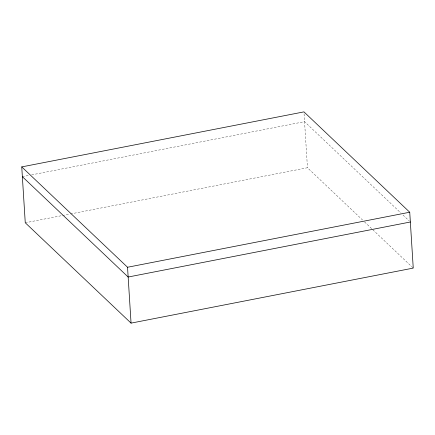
<?xml version="1.0" encoding="UTF-8"?>
<svg xmlns="http://www.w3.org/2000/svg" width="435" height="435" viewBox="0 0 435 435"><rect width="100%" height="100%" fill="white"/><g stroke="black" fill="none" stroke-linecap="round" stroke-linejoin="round"><path stroke-width="0.33" stroke-dasharray="2.17 1.63" d="M22.364 176.675L29.02 175.376M31.684 174.859L304.56 121.659L400.999 213.139M25.263 222.769L61.868 215.629M62.537 215.499L69.856 214.074M70.524 213.944L307.458 167.747L362.567 220.028M402.968 215.01L409.368 221.078M364.535 221.893L413.25 268.101M304.07 113.834L307.458 167.747"/><path stroke-width="0.65" d="M21.75 166.899L303.945 111.877L409.737 212.231L413.25 268.101L131.055 323.123L25.263 222.769L21.75 166.899L127.542 267.253L131.055 323.123M127.542 267.253L409.737 212.231M410.352 222.008L128.156 277.03L22.364 176.675"/></g></svg>
